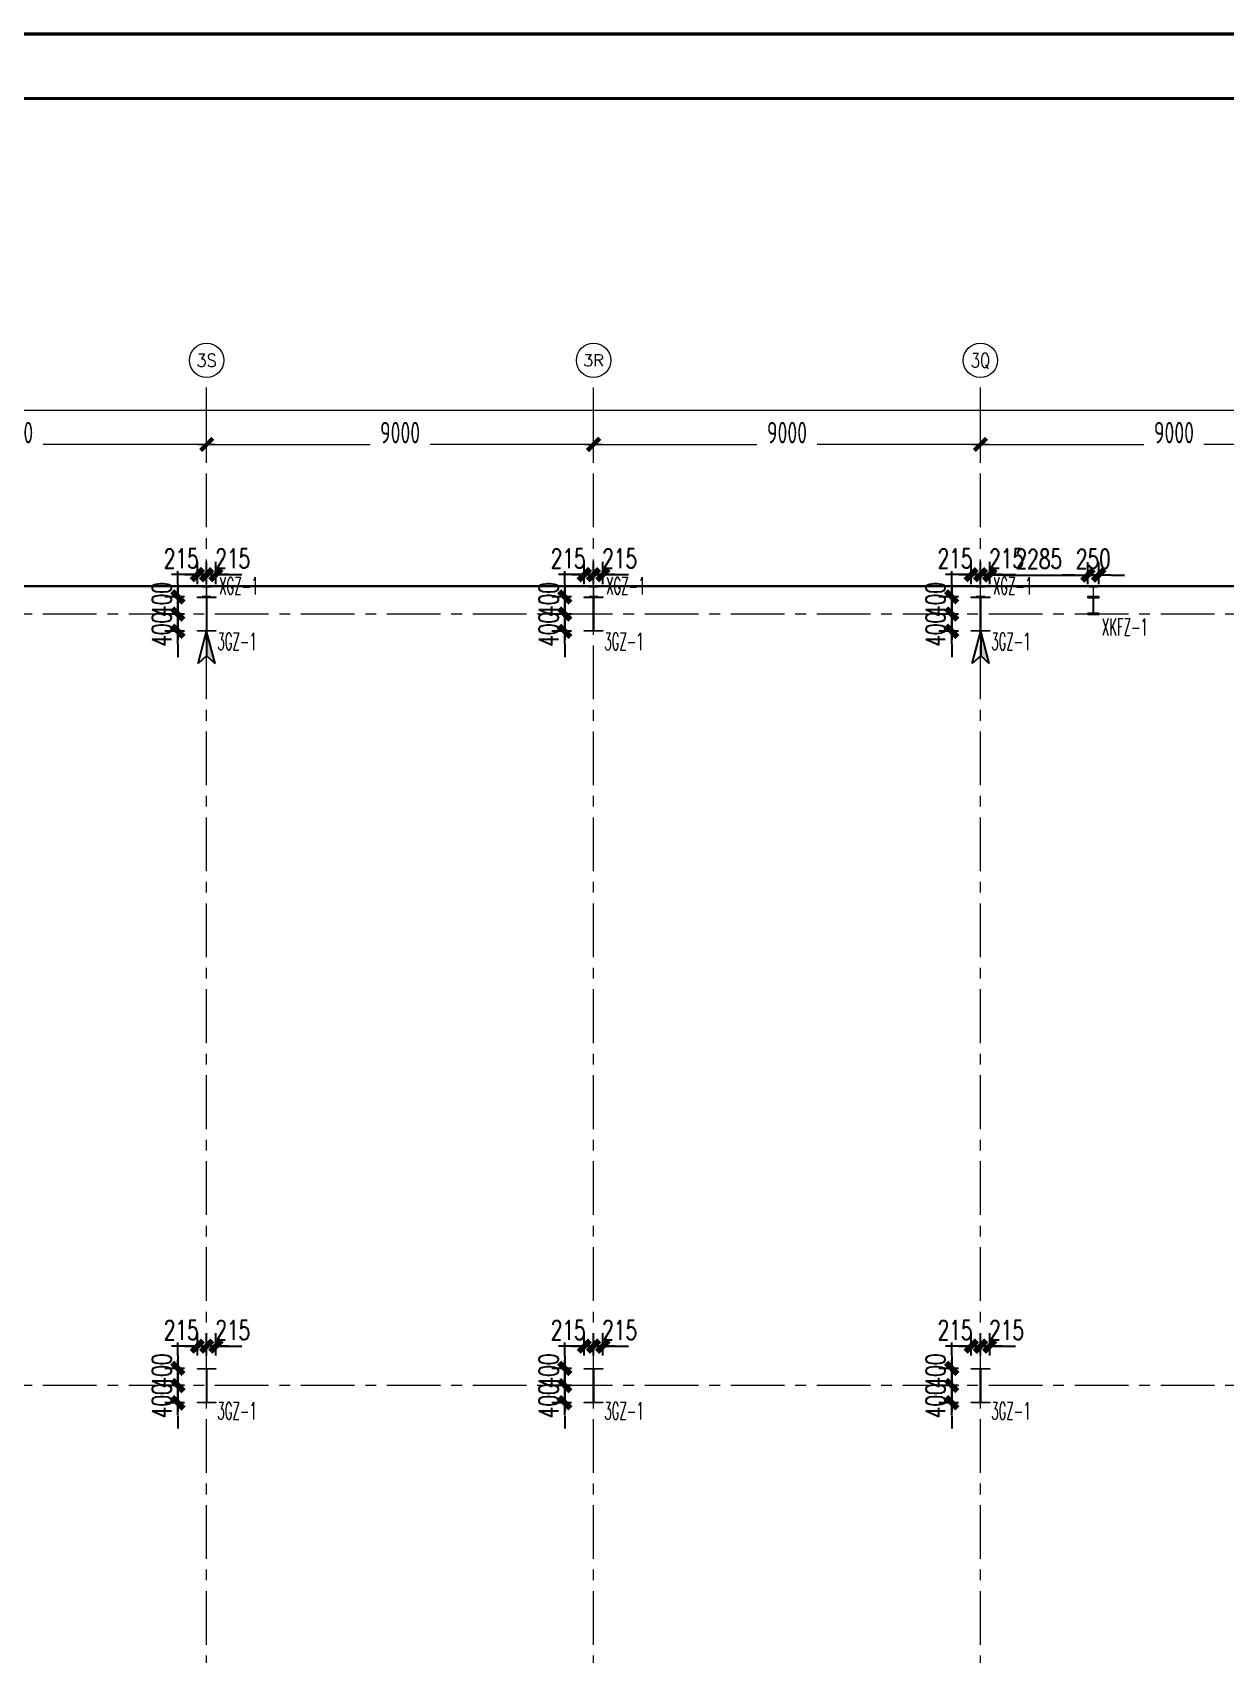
# Model space of a CAD drawing. Extents: x -1201378 to 2367219, y -619313 to 244905.
# Drawn here: x 68190 to 95943, y -207656 to -169915 of the extents above; entities that cross this region are included whole.
import ezdxf
from ezdxf.enums import TextEntityAlignment as Align

# ---------------------------------------------------------------- set-up
doc = ezdxf.new("R2010")
doc.units = 0
doc.header["$LTSCALE"] = 1000
doc.linetypes.add('CENTER', pattern=[2, 1.25, -0.25, 0.25, -0.25])
doc.linetypes.add('HIDDEN', pattern=[0.375, 0.25, -0.125])
doc.layers.get('0').update_dxf_attribs({"linetype": 'CONTINUOUS'})
doc.layers.get('Defpoints').update_dxf_attribs({"linetype": 'CONTINUOUS'})
for name, color, linetype in [('0-cxFrame', 155, 'CONTINUOUS'), ('A-AXIS-DP', 126, 'CONTINUOUS'), ('A-WINDOW', 140, 'CONTINUOUS'), ('S-CJGC', 5, 'CONTINUOUS'), ('S-DIMZ', 115, 'CONTINUOUS'), ('S-SGJ', 21, 'CONTINUOUS'), ('S-SHAPE2', 165, 'HIDDEN')]:
    doc.layers.add(name, color=color, linetype=linetype)
for name, color, linetype, lineweight in [('0-cxText', 131, 'CONTINUOUS', 25), ('S-axis', 111, 'CONTINUOUS', 0), ('S-col', 2, 'CONTINUOUS', 0), ('S-dote', 5, 'CENTER', 0)]:
    doc.layers.add(name, color=color, linetype=linetype, lineweight=lineweight)
doc.styles.add('_TCH_AXIS', font='COMPLEX', dxfattribs={"bigfont": 'GBCBIG'})
doc.styles.add('cx_tuming', font='simhei.ttf')
doc.styles.add('cx_tuqian1', font='')
doc.styles.add('SS1', font='tj-romans1.shx', dxfattribs={"width": 0.7, "bigfont": 'tj-hztxt1.shx'})
doc.styles.add('TSSD_Dimension', font='tssdeng.shx', dxfattribs={"width": 0.7, "bigfont": 'hztxt.shx'})
doc.styles.add('黑体', font='simhei.ttf', dxfattribs={"width": 0.8})
doc.styles.get('cx_tuqian1').set_extended_font_data('SimSun')
doc.dimstyles.new('S-150-ARCHI', dxfattribs={"dimscale": 150, "dimtxt": 3, "dimasz": 2, "dimexe": 2, "dimexo": 2, "dimgap": 1, "dimtad": 1, "dimdec": 0, "dimzin": 0, "dimdsep": 46, "dimtxsty": 'SS1', "dimblk1": 'TT', "dimblk2": 'TT', "dimsah": 1, "dimcen": 1, "dimclrd": 256, "dimclre": 256, "dimclrt": 256, "dimadec": 0, "dimazin": 0, "dimtfac": 1, "dimtdec": 0, "dimtix": 1, "dimtmove": 2, "dimatfit": 0, "dimldrblk": 'TT', "dimfxl": 2, "dimtolj": 1, "dimtzin": 0, "dimarcsym": 0})
doc.dimstyles.new('TSSD_200_200', dxfattribs={"dimtxt": 500, "dimasz": 200, "dimexe": 200, "dimexo": 500, "dimgap": 200, "dimtad": 1, "dimdec": 0, "dimzin": 0, "dimdsep": 46, "dimtxsty": 'TSSD_Dimension', "dimblk": 'ARCHTICK', "dimcen": 0, "dimdle": 200, "dimclrt": 7, "dimadec": 0, "dimazin": 0, "dimtfac": 1, "dimtdec": 0, "dimtix": 1, "dimtmove": 2, "dimatfit": 3, "dimfxl": 1, "dimtolj": 1, "dimtzin": 0, "dimarcsym": 0})

# ---------------------------------------------------------------- blocks, each defined once
blk = doc.blocks.new('w42343243')
at = {"layer": 'S-col'}
blk.add_lwpolyline([(-165069, 621020), (-164639, 621020), (-164639, 621002), (-164848, 621002), (-164848, 620238), (-164639, 620238), (-164639, 620220), (-165069, 620220), (-165069, 620238), (-164860, 620238), (-164860, 621002), (-165069, 621002)], close=True, dxfattribs=at)
blk = doc.blocks.new('42343')
at = {"layer": 'A-WINDOW'}
for p in [(-108000, 100), (-99000, 100), (-90000, 100), (-108000, -17850), (-99000, -17850), (-90000, -17850)]:
    blk.add_blockref('w42343243', p, dxfattribs=at)
blk = doc.blocks.new('_ArchTick')
at = {"color": 0, "linetype": 'ByBlock', "const_width": 0.5}
blk.add_lwpolyline([(-0.71, -0.71), (0.71, 0.71)], dxfattribs=at)
blk = doc.blocks.new('*D465')
at = {"layer": 'Defpoints', "color": 0, "transparency": 16777216}
for p in [(-227758, -279500), (-236758, -280358), (-227758, -280358)]:
    blk.add_point(p, dxfattribs=at)
at = {"layer": 'S-axis', "color": 0, "lineweight": -2, "transparency": 16777216}
for p, q in [((-236958, -279500), (-232957, -279500)), ((-236758, -279858), (-236758, -279300)), ((-227558, -279500), (-231560, -279500)), ((-227758, -279858), (-227758, -279300))]:
    blk.add_line(p, q, dxfattribs=at)
at = {"layer": 'S-axis', "color": 0, "lineweight": -2, "transparency": 16777216, "xscale": 200, "yscale": 200, "zscale": 200, "rotation": 180}
blk.add_blockref('_ArchTick', (-236758, -279500), dxfattribs=at)
at = {"layer": 'S-axis', "color": 0, "lineweight": -2, "transparency": 16777216, "xscale": 200, "yscale": 200, "zscale": 200}
blk.add_blockref('_ArchTick', (-227758, -279500), dxfattribs=at)
at = {"layer": 'S-axis', "color": 7, "transparency": 16777216, "insert": (-232258, -279225), "char_height": 500, "attachment_point": 5, "style": 'TSSD_Dimension'}
blk.add_mtext('\\A1;9000', dxfattribs=at)
blk = doc.blocks.new('*D466')
at = {"layer": 'Defpoints', "color": 0, "transparency": 16777216}
for p in [(-218758, -279500), (-227758, -280358), (-218758, -280358)]:
    blk.add_point(p, dxfattribs=at)
at = {"layer": 'S-axis', "color": 0, "lineweight": -2, "transparency": 16777216}
for p, q in [((-227958, -279500), (-223957, -279500)), ((-227758, -279858), (-227758, -279300)), ((-218558, -279500), (-222560, -279500)), ((-218758, -279858), (-218758, -279300))]:
    blk.add_line(p, q, dxfattribs=at)
at = {"layer": 'S-axis', "color": 0, "lineweight": -2, "transparency": 16777216, "xscale": 200, "yscale": 200, "zscale": 200, "rotation": 180}
blk.add_blockref('_ArchTick', (-227758, -279500), dxfattribs=at)
at = {"layer": 'S-axis', "color": 0, "lineweight": -2, "transparency": 16777216, "xscale": 200, "yscale": 200, "zscale": 200}
blk.add_blockref('_ArchTick', (-218758, -279500), dxfattribs=at)
at = {"layer": 'S-axis', "color": 7, "transparency": 16777216, "insert": (-223258, -279225), "char_height": 500, "attachment_point": 5, "style": 'TSSD_Dimension'}
blk.add_mtext('\\A1;9000', dxfattribs=at)
blk = doc.blocks.new('*D467')
at = {"layer": 'Defpoints', "color": 0, "transparency": 16777216}
for p in [(-209758, -279500), (-218758, -280358), (-209758, -280358)]:
    blk.add_point(p, dxfattribs=at)
at = {"layer": 'S-axis', "color": 0, "lineweight": -2, "transparency": 16777216}
for p, q in [((-218958, -279500), (-214957, -279500)), ((-218758, -279858), (-218758, -279300)), ((-209558, -279500), (-213560, -279500)), ((-209758, -279858), (-209758, -279300))]:
    blk.add_line(p, q, dxfattribs=at)
at = {"layer": 'S-axis', "color": 0, "lineweight": -2, "transparency": 16777216, "xscale": 200, "yscale": 200, "zscale": 200, "rotation": 180}
blk.add_blockref('_ArchTick', (-218758, -279500), dxfattribs=at)
at = {"layer": 'S-axis', "color": 0, "lineweight": -2, "transparency": 16777216, "xscale": 200, "yscale": 200, "zscale": 200}
blk.add_blockref('_ArchTick', (-209758, -279500), dxfattribs=at)
at = {"layer": 'S-axis', "color": 7, "transparency": 16777216, "insert": (-214258, -279225), "char_height": 500, "attachment_point": 5, "style": 'TSSD_Dimension'}
blk.add_mtext('\\A1;9000', dxfattribs=at)
blk = doc.blocks.new('*D468')
at = {"layer": 'Defpoints', "color": 0, "transparency": 16777216}
for p in [(-200758, -279500), (-209758, -280358), (-200758, -280358)]:
    blk.add_point(p, dxfattribs=at)
at = {"layer": 'S-axis', "color": 0, "lineweight": -2, "transparency": 16777216}
for p, q in [((-209958, -279500), (-205957, -279500)), ((-209758, -279858), (-209758, -279300)), ((-200558, -279500), (-204560, -279500)), ((-200758, -279858), (-200758, -279300))]:
    blk.add_line(p, q, dxfattribs=at)
at = {"layer": 'S-axis', "color": 0, "lineweight": -2, "transparency": 16777216, "xscale": 200, "yscale": 200, "zscale": 200, "rotation": 180}
blk.add_blockref('_ArchTick', (-209758, -279500), dxfattribs=at)
at = {"layer": 'S-axis', "color": 0, "lineweight": -2, "transparency": 16777216, "xscale": 200, "yscale": 200, "zscale": 200}
blk.add_blockref('_ArchTick', (-200758, -279500), dxfattribs=at)
at = {"layer": 'S-axis', "color": 7, "transparency": 16777216, "insert": (-205258, -279225), "char_height": 500, "attachment_point": 5, "style": 'TSSD_Dimension'}
blk.add_mtext('\\A1;9000', dxfattribs=at)
blk = doc.blocks.new('*D483')
at = {"layer": 'Defpoints', "color": 0, "transparency": 16777216}
for p in [(-82958, -278700), (-268658, -280258), (-82958, -280258)]:
    blk.add_point(p, dxfattribs=at)
at = {"layer": 'S-axis', "color": 0, "lineweight": -2, "transparency": 16777216}
for p, q in [((-268658, -279758), (-268658, -278500)), ((-82958, -279758), (-82958, -278500)), ((-268858, -278700), (-176749, -278700)), ((-82758, -278700), (-174868, -278700))]:
    blk.add_line(p, q, dxfattribs=at)
at = {"layer": 'S-axis', "color": 0, "lineweight": -2, "transparency": 16777216, "xscale": 200, "yscale": 200, "zscale": 200, "rotation": 180}
blk.add_blockref('_ArchTick', (-268658, -278700), dxfattribs=at)
at = {"layer": 'S-axis', "color": 0, "lineweight": -2, "transparency": 16777216, "xscale": 200, "yscale": 200, "zscale": 200}
blk.add_blockref('_ArchTick', (-82958, -278700), dxfattribs=at)
at = {"layer": 'S-axis', "color": 7, "transparency": 16777216, "insert": (-175808, -278425), "char_height": 500, "attachment_point": 5, "style": 'TSSD_Dimension'}
blk.add_mtext('\\A1;185700', dxfattribs=at)
blk = doc.blocks.new('TK22.A0 L(Dragon)')
at = {"layer": '0-cxFrame', "color": 7, "const_width": 0.5}
blk.add_lwpolyline([(0, 0), (-1486, 0), (-1486, 841), (0, 841)], close=True, dxfattribs=at)
at = {"layer": '0-cxFrame', "const_width": 0.5}
blk.add_lwpolyline([(-80, 10), (-1466, 10), (-1466, 831), (-80, 831)], close=True, dxfattribs=at)
at = {"style": '黑体', "flags": 4}
blk.add_attdef('图幅', text='', height=3.3, dxfattribs=at).set_placement((-40, 3), align=Align.RIGHT)
at = {"layer": '0-cxText', "flags": 4}
for tag, height, style, p in [('建设单位', 3.5, 'cx_tuming', (-45, 240)), ('项目名称', 3.5, 'cx_tuming', (-45, 210)), ('子项名称', 3.5, 'cx_tuming', (-45, 180)), ('工程编号', 3.3, 'cx_tuqian1', (-35, 165)), ('图名1', 3.5, 'cx_tuming', (-45, 87)), ('图名2', 3.5, 'cx_tuming', (-45, 79)), ('图名3', 3.5, 'cx_tuming', (-45, 71)), ('出图日期', 3.3, 'cx_tuqian1', (-39, 60)), ('专业', 3.3, 'cx_tuqian1', (-55, 52)), ('图号', 3.3, 'cx_tuqian1', (-55, 44)), ('版次', 3.3, 'cx_tuqian1', (-20, 44))]:
    blk.add_attdef(tag, text='', height=height, dxfattribs=dict(at, style=style)).set_placement(p, align=Align.MIDDLE)
at = {"layer": 'Defpoints', "color": 6, "flags": 4}
for tag, height, style, p in [('tufu', 3.3, '黑体', (-12, 12)), ('dwfname', 4, 'cx_tuqian1', (-80, 3))]:
    blk.add_attdef(tag, text='', height=height, dxfattribs=dict(at, style=style)).set_placement(p, align=Align.RIGHT)
blk = doc.blocks.new('TT')
blk.add_line((-0.97, 0), (0.97, 0))
at = {"const_width": 0.45}
blk.add_lwpolyline([(-0.44, -0.44), (0.44, 0.44)], dxfattribs=at)
blk = doc.blocks.new('*D4100')
at = {"layer": 'Defpoints', "color": 0, "transparency": 16777216}
for p in [(72242, -200480), (72242, -200998), (72457, -200998)]:
    blk.add_point(p, dxfattribs=at)
at = {"layer": 'S-DIMZ', "lineweight": -2, "transparency": 16777216}
for p, q in [((72242, -200698), (72242, -200180)), ((72457, -200698), (72457, -200180)), ((71942, -200480), (71642, -200480)), ((72457, -200480), (72242, -200480)), ((72757, -200480), (73057, -200480))]:
    blk.add_line(p, q, dxfattribs=at)
at = {"layer": 'S-DIMZ', "lineweight": -2, "transparency": 16777216, "xscale": 300, "yscale": 300, "zscale": 300}
blk.add_blockref('TT', (72242, -200480), dxfattribs=at)
at = {"layer": 'S-DIMZ', "lineweight": -2, "transparency": 16777216, "xscale": 300, "yscale": 300, "zscale": 300, "rotation": 180}
blk.add_blockref('TT', (72457, -200480), dxfattribs=at)
at = {"layer": 'S-DIMZ', "transparency": 16777216, "insert": (72850, -200105), "char_height": 450, "attachment_point": 5, "style": 'SS1'}
blk.add_mtext('\\A1;215', dxfattribs=at)
blk = doc.blocks.new('*D4101')
at = {"layer": 'Defpoints', "color": 0, "transparency": 16777216}
for p in [(72027, -200480), (72027, -200998), (72242, -200998)]:
    blk.add_point(p, dxfattribs=at)
at = {"layer": 'S-DIMZ', "lineweight": -2, "transparency": 16777216}
for p, q in [((72027, -200698), (72027, -200180)), ((72242, -200698), (72242, -200180)), ((71727, -200480), (71427, -200480)), ((72242, -200480), (72027, -200480)), ((72542, -200480), (72842, -200480))]:
    blk.add_line(p, q, dxfattribs=at)
at = {"layer": 'S-DIMZ', "lineweight": -2, "transparency": 16777216, "xscale": 300, "yscale": 300, "zscale": 300}
blk.add_blockref('TT', (72027, -200480), dxfattribs=at)
at = {"layer": 'S-DIMZ', "lineweight": -2, "transparency": 16777216, "xscale": 300, "yscale": 300, "zscale": 300, "rotation": 180}
blk.add_blockref('TT', (72242, -200480), dxfattribs=at)
at = {"layer": 'S-DIMZ', "transparency": 16777216, "insert": (71651, -200105), "char_height": 450, "attachment_point": 5, "style": 'SS1'}
blk.add_mtext('\\A1;215', dxfattribs=at)
blk = doc.blocks.new('*D4102')
at = {"layer": 'Defpoints', "color": 0, "transparency": 16777216}
for p in [(72027, -200998), (71573, -201398), (72027, -201398)]:
    blk.add_point(p, dxfattribs=at)
at = {"layer": 'S-DIMZ', "lineweight": -2, "transparency": 16777216}
for p, q in [((71573, -200698), (71573, -200398)), ((71727, -200998), (71273, -200998)), ((71573, -200998), (71573, -201398)), ((71727, -201398), (71273, -201398)), ((71573, -201698), (71573, -201998))]:
    blk.add_line(p, q, dxfattribs=at)
at = {"layer": 'S-DIMZ', "lineweight": -2, "transparency": 16777216, "xscale": 300, "yscale": 300, "zscale": 300}
for p, rotation in [((71573, -200998), 270), ((71573, -201398), 90)]:
    blk.add_blockref('TT', p, dxfattribs=dict(at, rotation=rotation))
at = {"layer": 'S-DIMZ', "transparency": 16777216, "insert": (71198, -201058), "char_height": 450, "attachment_point": 5, "rotation": 90, "style": 'SS1'}
blk.add_mtext('\\A1;400', dxfattribs=at)
blk = doc.blocks.new('*D4103')
at = {"layer": 'Defpoints', "color": 0, "transparency": 16777216}
for p in [(72027, -201398), (71573, -201798), (72027, -201798)]:
    blk.add_point(p, dxfattribs=at)
at = {"layer": 'S-DIMZ', "lineweight": -2, "transparency": 16777216}
for p, q in [((71573, -201098), (71573, -200798)), ((71727, -201398), (71273, -201398)), ((71573, -201398), (71573, -201798)), ((71727, -201798), (71273, -201798)), ((71573, -202098), (71573, -202398))]:
    blk.add_line(p, q, dxfattribs=at)
at = {"layer": 'S-DIMZ', "lineweight": -2, "transparency": 16777216, "xscale": 300, "yscale": 300, "zscale": 300}
for p, rotation in [((71573, -201398), 270), ((71573, -201798), 90)]:
    blk.add_blockref('TT', p, dxfattribs=dict(at, rotation=rotation))
at = {"layer": 'S-DIMZ', "transparency": 16777216, "insert": (71198, -201752), "char_height": 450, "attachment_point": 5, "rotation": 90, "style": 'SS1'}
blk.add_mtext('\\A1;400', dxfattribs=at)
blk = doc.blocks.new('*D4104')
at = {"layer": 'Defpoints', "color": 0, "transparency": 16777216}
for p in [(81242, -200480), (81242, -200998), (81457, -200998)]:
    blk.add_point(p, dxfattribs=at)
at = {"layer": 'S-DIMZ', "lineweight": -2, "transparency": 16777216}
for p, q in [((81242, -200698), (81242, -200180)), ((81457, -200698), (81457, -200180)), ((80942, -200480), (80642, -200480)), ((81457, -200480), (81242, -200480)), ((81757, -200480), (82057, -200480))]:
    blk.add_line(p, q, dxfattribs=at)
at = {"layer": 'S-DIMZ', "lineweight": -2, "transparency": 16777216, "xscale": 300, "yscale": 300, "zscale": 300}
blk.add_blockref('TT', (81242, -200480), dxfattribs=at)
at = {"layer": 'S-DIMZ', "lineweight": -2, "transparency": 16777216, "xscale": 300, "yscale": 300, "zscale": 300, "rotation": 180}
blk.add_blockref('TT', (81457, -200480), dxfattribs=at)
at = {"layer": 'S-DIMZ', "transparency": 16777216, "insert": (81850, -200105), "char_height": 450, "attachment_point": 5, "style": 'SS1'}
blk.add_mtext('\\A1;215', dxfattribs=at)
blk = doc.blocks.new('*D4105')
at = {"layer": 'Defpoints', "color": 0, "transparency": 16777216}
for p in [(81027, -200480), (81027, -200998), (81242, -200998)]:
    blk.add_point(p, dxfattribs=at)
at = {"layer": 'S-DIMZ', "lineweight": -2, "transparency": 16777216}
for p, q in [((81027, -200698), (81027, -200180)), ((81242, -200698), (81242, -200180)), ((80727, -200480), (80427, -200480)), ((81242, -200480), (81027, -200480)), ((81542, -200480), (81842, -200480))]:
    blk.add_line(p, q, dxfattribs=at)
at = {"layer": 'S-DIMZ', "lineweight": -2, "transparency": 16777216, "xscale": 300, "yscale": 300, "zscale": 300}
blk.add_blockref('TT', (81027, -200480), dxfattribs=at)
at = {"layer": 'S-DIMZ', "lineweight": -2, "transparency": 16777216, "xscale": 300, "yscale": 300, "zscale": 300, "rotation": 180}
blk.add_blockref('TT', (81242, -200480), dxfattribs=at)
at = {"layer": 'S-DIMZ', "transparency": 16777216, "insert": (80651, -200105), "char_height": 450, "attachment_point": 5, "style": 'SS1'}
blk.add_mtext('\\A1;215', dxfattribs=at)
blk = doc.blocks.new('*D4106')
at = {"layer": 'Defpoints', "color": 0, "transparency": 16777216}
for p in [(81027, -200998), (80573, -201398), (81027, -201398)]:
    blk.add_point(p, dxfattribs=at)
at = {"layer": 'S-DIMZ', "lineweight": -2, "transparency": 16777216}
for p, q in [((80573, -200698), (80573, -200398)), ((80727, -200998), (80273, -200998)), ((80573, -200998), (80573, -201398)), ((80727, -201398), (80273, -201398)), ((80573, -201698), (80573, -201998))]:
    blk.add_line(p, q, dxfattribs=at)
at = {"layer": 'S-DIMZ', "lineweight": -2, "transparency": 16777216, "xscale": 300, "yscale": 300, "zscale": 300}
for p, rotation in [((80573, -200998), 270), ((80573, -201398), 90)]:
    blk.add_blockref('TT', p, dxfattribs=dict(at, rotation=rotation))
at = {"layer": 'S-DIMZ', "transparency": 16777216, "insert": (80198, -201058), "char_height": 450, "attachment_point": 5, "rotation": 90, "style": 'SS1'}
blk.add_mtext('\\A1;400', dxfattribs=at)
blk = doc.blocks.new('*D4107')
at = {"layer": 'Defpoints', "color": 0, "transparency": 16777216}
for p in [(81027, -201398), (80573, -201798), (81027, -201798)]:
    blk.add_point(p, dxfattribs=at)
at = {"layer": 'S-DIMZ', "lineweight": -2, "transparency": 16777216}
for p, q in [((80573, -201098), (80573, -200798)), ((80727, -201398), (80273, -201398)), ((80573, -201398), (80573, -201798)), ((80727, -201798), (80273, -201798)), ((80573, -202098), (80573, -202398))]:
    blk.add_line(p, q, dxfattribs=at)
at = {"layer": 'S-DIMZ', "lineweight": -2, "transparency": 16777216, "xscale": 300, "yscale": 300, "zscale": 300}
for p, rotation in [((80573, -201398), 270), ((80573, -201798), 90)]:
    blk.add_blockref('TT', p, dxfattribs=dict(at, rotation=rotation))
at = {"layer": 'S-DIMZ', "transparency": 16777216, "insert": (80198, -201752), "char_height": 450, "attachment_point": 5, "rotation": 90, "style": 'SS1'}
blk.add_mtext('\\A1;400', dxfattribs=at)
blk = doc.blocks.new('*D4108')
at = {"layer": 'Defpoints', "color": 0, "transparency": 16777216}
for p in [(90242, -200480), (90242, -200998), (90457, -200998)]:
    blk.add_point(p, dxfattribs=at)
at = {"layer": 'S-DIMZ', "lineweight": -2, "transparency": 16777216}
for p, q in [((90242, -200698), (90242, -200180)), ((90457, -200698), (90457, -200180)), ((89942, -200480), (89642, -200480)), ((90457, -200480), (90242, -200480)), ((90757, -200480), (91057, -200480))]:
    blk.add_line(p, q, dxfattribs=at)
at = {"layer": 'S-DIMZ', "lineweight": -2, "transparency": 16777216, "xscale": 300, "yscale": 300, "zscale": 300}
blk.add_blockref('TT', (90242, -200480), dxfattribs=at)
at = {"layer": 'S-DIMZ', "lineweight": -2, "transparency": 16777216, "xscale": 300, "yscale": 300, "zscale": 300, "rotation": 180}
blk.add_blockref('TT', (90457, -200480), dxfattribs=at)
at = {"layer": 'S-DIMZ', "transparency": 16777216, "insert": (90850, -200105), "char_height": 450, "attachment_point": 5, "style": 'SS1'}
blk.add_mtext('\\A1;215', dxfattribs=at)
blk = doc.blocks.new('*D4109')
at = {"layer": 'Defpoints', "color": 0, "transparency": 16777216}
for p in [(90027, -200480), (90027, -200998), (90242, -200998)]:
    blk.add_point(p, dxfattribs=at)
at = {"layer": 'S-DIMZ', "lineweight": -2, "transparency": 16777216}
for p, q in [((90027, -200698), (90027, -200180)), ((90242, -200698), (90242, -200180)), ((89727, -200480), (89427, -200480)), ((90242, -200480), (90027, -200480)), ((90542, -200480), (90842, -200480))]:
    blk.add_line(p, q, dxfattribs=at)
at = {"layer": 'S-DIMZ', "lineweight": -2, "transparency": 16777216, "xscale": 300, "yscale": 300, "zscale": 300}
blk.add_blockref('TT', (90027, -200480), dxfattribs=at)
at = {"layer": 'S-DIMZ', "lineweight": -2, "transparency": 16777216, "xscale": 300, "yscale": 300, "zscale": 300, "rotation": 180}
blk.add_blockref('TT', (90242, -200480), dxfattribs=at)
at = {"layer": 'S-DIMZ', "transparency": 16777216, "insert": (89651, -200105), "char_height": 450, "attachment_point": 5, "style": 'SS1'}
blk.add_mtext('\\A1;215', dxfattribs=at)
blk = doc.blocks.new('*D4110')
at = {"layer": 'Defpoints', "color": 0, "transparency": 16777216}
for p in [(90027, -200998), (89573, -201398), (90027, -201398)]:
    blk.add_point(p, dxfattribs=at)
at = {"layer": 'S-DIMZ', "lineweight": -2, "transparency": 16777216}
for p, q in [((89573, -200698), (89573, -200398)), ((89727, -200998), (89273, -200998)), ((89573, -200998), (89573, -201398)), ((89727, -201398), (89273, -201398)), ((89573, -201698), (89573, -201998))]:
    blk.add_line(p, q, dxfattribs=at)
at = {"layer": 'S-DIMZ', "lineweight": -2, "transparency": 16777216, "xscale": 300, "yscale": 300, "zscale": 300}
for p, rotation in [((89573, -200998), 270), ((89573, -201398), 90)]:
    blk.add_blockref('TT', p, dxfattribs=dict(at, rotation=rotation))
at = {"layer": 'S-DIMZ', "transparency": 16777216, "insert": (89198, -201058), "char_height": 450, "attachment_point": 5, "rotation": 90, "style": 'SS1'}
blk.add_mtext('\\A1;400', dxfattribs=at)
blk = doc.blocks.new('*D4111')
at = {"layer": 'Defpoints', "color": 0, "transparency": 16777216}
for p in [(90027, -201398), (89573, -201798), (90027, -201798)]:
    blk.add_point(p, dxfattribs=at)
at = {"layer": 'S-DIMZ', "lineweight": -2, "transparency": 16777216}
for p, q in [((89573, -201098), (89573, -200798)), ((89727, -201398), (89273, -201398)), ((89573, -201398), (89573, -201798)), ((89727, -201798), (89273, -201798)), ((89573, -202098), (89573, -202398))]:
    blk.add_line(p, q, dxfattribs=at)
at = {"layer": 'S-DIMZ', "lineweight": -2, "transparency": 16777216, "xscale": 300, "yscale": 300, "zscale": 300}
for p, rotation in [((89573, -201398), 270), ((89573, -201798), 90)]:
    blk.add_blockref('TT', p, dxfattribs=dict(at, rotation=rotation))
at = {"layer": 'S-DIMZ', "transparency": 16777216, "insert": (89198, -201752), "char_height": 450, "attachment_point": 5, "rotation": 90, "style": 'SS1'}
blk.add_mtext('\\A1;400', dxfattribs=at)
blk = doc.blocks.new('*D4176')
at = {"layer": 'Defpoints', "color": 0, "transparency": 16777216}
for p in [(72242, -182530), (72242, -183048), (72457, -183048)]:
    blk.add_point(p, dxfattribs=at)
at = {"layer": 'S-DIMZ', "lineweight": -2, "transparency": 16777216}
for p, q in [((72242, -182748), (72242, -182230)), ((72457, -182748), (72457, -182230)), ((71942, -182530), (71642, -182530)), ((72457, -182530), (72242, -182530)), ((72757, -182530), (73057, -182530))]:
    blk.add_line(p, q, dxfattribs=at)
at = {"layer": 'S-DIMZ', "lineweight": -2, "transparency": 16777216, "xscale": 300, "yscale": 300, "zscale": 300}
blk.add_blockref('TT', (72242, -182530), dxfattribs=at)
at = {"layer": 'S-DIMZ', "lineweight": -2, "transparency": 16777216, "xscale": 300, "yscale": 300, "zscale": 300, "rotation": 180}
blk.add_blockref('TT', (72457, -182530), dxfattribs=at)
at = {"layer": 'S-DIMZ', "transparency": 16777216, "insert": (72850, -182155), "char_height": 450, "attachment_point": 5, "style": 'SS1'}
blk.add_mtext('\\A1;215', dxfattribs=at)
blk = doc.blocks.new('*D4177')
at = {"layer": 'Defpoints', "color": 0, "transparency": 16777216}
for p in [(72027, -182530), (72027, -183048), (72242, -183048)]:
    blk.add_point(p, dxfattribs=at)
at = {"layer": 'S-DIMZ', "lineweight": -2, "transparency": 16777216}
for p, q in [((72027, -182748), (72027, -182230)), ((72242, -182748), (72242, -182230)), ((71727, -182530), (71427, -182530)), ((72242, -182530), (72027, -182530)), ((72542, -182530), (72842, -182530))]:
    blk.add_line(p, q, dxfattribs=at)
at = {"layer": 'S-DIMZ', "lineweight": -2, "transparency": 16777216, "xscale": 300, "yscale": 300, "zscale": 300}
blk.add_blockref('TT', (72027, -182530), dxfattribs=at)
at = {"layer": 'S-DIMZ', "lineweight": -2, "transparency": 16777216, "xscale": 300, "yscale": 300, "zscale": 300, "rotation": 180}
blk.add_blockref('TT', (72242, -182530), dxfattribs=at)
at = {"layer": 'S-DIMZ', "transparency": 16777216, "insert": (71651, -182155), "char_height": 450, "attachment_point": 5, "style": 'SS1'}
blk.add_mtext('\\A1;215', dxfattribs=at)
blk = doc.blocks.new('*D4178')
at = {"layer": 'Defpoints', "color": 0, "transparency": 16777216}
for p in [(72027, -183048), (71573, -183448), (72027, -183448)]:
    blk.add_point(p, dxfattribs=at)
at = {"layer": 'S-DIMZ', "lineweight": -2, "transparency": 16777216}
for p, q in [((71573, -182748), (71573, -182448)), ((71727, -183048), (71273, -183048)), ((71573, -183048), (71573, -183448)), ((71727, -183448), (71273, -183448)), ((71573, -183748), (71573, -184048))]:
    blk.add_line(p, q, dxfattribs=at)
at = {"layer": 'S-DIMZ', "lineweight": -2, "transparency": 16777216, "xscale": 300, "yscale": 300, "zscale": 300}
for p, rotation in [((71573, -183048), 270), ((71573, -183448), 90)]:
    blk.add_blockref('TT', p, dxfattribs=dict(at, rotation=rotation))
at = {"layer": 'S-DIMZ', "transparency": 16777216, "insert": (71198, -183108), "char_height": 450, "attachment_point": 5, "rotation": 90, "style": 'SS1'}
blk.add_mtext('\\A1;400', dxfattribs=at)
blk = doc.blocks.new('*D4179')
at = {"layer": 'Defpoints', "color": 0, "transparency": 16777216}
for p in [(72027, -183448), (71573, -183848), (72027, -183848)]:
    blk.add_point(p, dxfattribs=at)
at = {"layer": 'S-DIMZ', "lineweight": -2, "transparency": 16777216}
for p, q in [((71573, -183148), (71573, -182848)), ((71727, -183448), (71273, -183448)), ((71573, -183448), (71573, -183848)), ((71727, -183848), (71273, -183848)), ((71573, -184148), (71573, -184448))]:
    blk.add_line(p, q, dxfattribs=at)
at = {"layer": 'S-DIMZ', "lineweight": -2, "transparency": 16777216, "xscale": 300, "yscale": 300, "zscale": 300}
for p, rotation in [((71573, -183448), 270), ((71573, -183848), 90)]:
    blk.add_blockref('TT', p, dxfattribs=dict(at, rotation=rotation))
at = {"layer": 'S-DIMZ', "transparency": 16777216, "insert": (71198, -183802), "char_height": 450, "attachment_point": 5, "rotation": 90, "style": 'SS1'}
blk.add_mtext('\\A1;400', dxfattribs=at)
blk = doc.blocks.new('*D4180')
at = {"layer": 'Defpoints', "color": 0, "transparency": 16777216}
for p in [(81242, -182530), (81242, -183048), (81457, -183048)]:
    blk.add_point(p, dxfattribs=at)
at = {"layer": 'S-DIMZ', "lineweight": -2, "transparency": 16777216}
for p, q in [((81242, -182748), (81242, -182230)), ((81457, -182748), (81457, -182230)), ((80942, -182530), (80642, -182530)), ((81457, -182530), (81242, -182530)), ((81757, -182530), (82057, -182530))]:
    blk.add_line(p, q, dxfattribs=at)
at = {"layer": 'S-DIMZ', "lineweight": -2, "transparency": 16777216, "xscale": 300, "yscale": 300, "zscale": 300}
blk.add_blockref('TT', (81242, -182530), dxfattribs=at)
at = {"layer": 'S-DIMZ', "lineweight": -2, "transparency": 16777216, "xscale": 300, "yscale": 300, "zscale": 300, "rotation": 180}
blk.add_blockref('TT', (81457, -182530), dxfattribs=at)
at = {"layer": 'S-DIMZ', "transparency": 16777216, "insert": (81850, -182155), "char_height": 450, "attachment_point": 5, "style": 'SS1'}
blk.add_mtext('\\A1;215', dxfattribs=at)
blk = doc.blocks.new('*D4181')
at = {"layer": 'Defpoints', "color": 0, "transparency": 16777216}
for p in [(81027, -182530), (81027, -183048), (81242, -183048)]:
    blk.add_point(p, dxfattribs=at)
at = {"layer": 'S-DIMZ', "lineweight": -2, "transparency": 16777216}
for p, q in [((81027, -182748), (81027, -182230)), ((81242, -182748), (81242, -182230)), ((80727, -182530), (80427, -182530)), ((81242, -182530), (81027, -182530)), ((81542, -182530), (81842, -182530))]:
    blk.add_line(p, q, dxfattribs=at)
at = {"layer": 'S-DIMZ', "lineweight": -2, "transparency": 16777216, "xscale": 300, "yscale": 300, "zscale": 300}
blk.add_blockref('TT', (81027, -182530), dxfattribs=at)
at = {"layer": 'S-DIMZ', "lineweight": -2, "transparency": 16777216, "xscale": 300, "yscale": 300, "zscale": 300, "rotation": 180}
blk.add_blockref('TT', (81242, -182530), dxfattribs=at)
at = {"layer": 'S-DIMZ', "transparency": 16777216, "insert": (80651, -182155), "char_height": 450, "attachment_point": 5, "style": 'SS1'}
blk.add_mtext('\\A1;215', dxfattribs=at)
blk = doc.blocks.new('*D4182')
at = {"layer": 'Defpoints', "color": 0, "transparency": 16777216}
for p in [(81027, -183048), (80573, -183448), (81027, -183448)]:
    blk.add_point(p, dxfattribs=at)
at = {"layer": 'S-DIMZ', "lineweight": -2, "transparency": 16777216}
for p, q in [((80573, -182748), (80573, -182448)), ((80727, -183048), (80273, -183048)), ((80573, -183048), (80573, -183448)), ((80727, -183448), (80273, -183448)), ((80573, -183748), (80573, -184048))]:
    blk.add_line(p, q, dxfattribs=at)
at = {"layer": 'S-DIMZ', "lineweight": -2, "transparency": 16777216, "xscale": 300, "yscale": 300, "zscale": 300}
for p, rotation in [((80573, -183048), 270), ((80573, -183448), 90)]:
    blk.add_blockref('TT', p, dxfattribs=dict(at, rotation=rotation))
at = {"layer": 'S-DIMZ', "transparency": 16777216, "insert": (80198, -183108), "char_height": 450, "attachment_point": 5, "rotation": 90, "style": 'SS1'}
blk.add_mtext('\\A1;400', dxfattribs=at)
blk = doc.blocks.new('*D4183')
at = {"layer": 'Defpoints', "color": 0, "transparency": 16777216}
for p in [(81027, -183448), (80573, -183848), (81027, -183848)]:
    blk.add_point(p, dxfattribs=at)
at = {"layer": 'S-DIMZ', "lineweight": -2, "transparency": 16777216}
for p, q in [((80573, -183148), (80573, -182848)), ((80727, -183448), (80273, -183448)), ((80573, -183448), (80573, -183848)), ((80727, -183848), (80273, -183848)), ((80573, -184148), (80573, -184448))]:
    blk.add_line(p, q, dxfattribs=at)
at = {"layer": 'S-DIMZ', "lineweight": -2, "transparency": 16777216, "xscale": 300, "yscale": 300, "zscale": 300}
for p, rotation in [((80573, -183448), 270), ((80573, -183848), 90)]:
    blk.add_blockref('TT', p, dxfattribs=dict(at, rotation=rotation))
at = {"layer": 'S-DIMZ', "transparency": 16777216, "insert": (80198, -183802), "char_height": 450, "attachment_point": 5, "rotation": 90, "style": 'SS1'}
blk.add_mtext('\\A1;400', dxfattribs=at)
blk = doc.blocks.new('*D4184')
at = {"layer": 'Defpoints', "color": 0, "transparency": 16777216}
for p in [(90242, -182530), (90242, -183048), (90457, -183048)]:
    blk.add_point(p, dxfattribs=at)
at = {"layer": 'S-DIMZ', "lineweight": -2, "transparency": 16777216}
for p, q in [((90242, -182748), (90242, -182230)), ((90457, -182748), (90457, -182230)), ((89942, -182530), (89642, -182530)), ((90457, -182530), (90242, -182530)), ((90757, -182530), (91057, -182530))]:
    blk.add_line(p, q, dxfattribs=at)
at = {"layer": 'S-DIMZ', "lineweight": -2, "transparency": 16777216, "xscale": 300, "yscale": 300, "zscale": 300}
blk.add_blockref('TT', (90242, -182530), dxfattribs=at)
at = {"layer": 'S-DIMZ', "lineweight": -2, "transparency": 16777216, "xscale": 300, "yscale": 300, "zscale": 300, "rotation": 180}
blk.add_blockref('TT', (90457, -182530), dxfattribs=at)
at = {"layer": 'S-DIMZ', "transparency": 16777216, "insert": (90850, -182155), "char_height": 450, "attachment_point": 5, "style": 'SS1'}
blk.add_mtext('\\A1;215', dxfattribs=at)
blk = doc.blocks.new('*D4185')
at = {"layer": 'Defpoints', "color": 0, "transparency": 16777216}
for p in [(90027, -182530), (90027, -183048), (90242, -183048)]:
    blk.add_point(p, dxfattribs=at)
at = {"layer": 'S-DIMZ', "lineweight": -2, "transparency": 16777216}
for p, q in [((90027, -182748), (90027, -182230)), ((90242, -182748), (90242, -182230)), ((89727, -182530), (89427, -182530)), ((90242, -182530), (90027, -182530)), ((90542, -182530), (90842, -182530))]:
    blk.add_line(p, q, dxfattribs=at)
at = {"layer": 'S-DIMZ', "lineweight": -2, "transparency": 16777216, "xscale": 300, "yscale": 300, "zscale": 300}
blk.add_blockref('TT', (90027, -182530), dxfattribs=at)
at = {"layer": 'S-DIMZ', "lineweight": -2, "transparency": 16777216, "xscale": 300, "yscale": 300, "zscale": 300, "rotation": 180}
blk.add_blockref('TT', (90242, -182530), dxfattribs=at)
at = {"layer": 'S-DIMZ', "transparency": 16777216, "insert": (89651, -182155), "char_height": 450, "attachment_point": 5, "style": 'SS1'}
blk.add_mtext('\\A1;215', dxfattribs=at)
blk = doc.blocks.new('*D4186')
at = {"layer": 'Defpoints', "color": 0, "transparency": 16777216}
for p in [(90027, -183048), (89573, -183448), (90027, -183448)]:
    blk.add_point(p, dxfattribs=at)
at = {"layer": 'S-DIMZ', "lineweight": -2, "transparency": 16777216}
for p, q in [((89573, -182748), (89573, -182448)), ((89727, -183048), (89273, -183048)), ((89573, -183048), (89573, -183448)), ((89727, -183448), (89273, -183448)), ((89573, -183748), (89573, -184048))]:
    blk.add_line(p, q, dxfattribs=at)
at = {"layer": 'S-DIMZ', "lineweight": -2, "transparency": 16777216, "xscale": 300, "yscale": 300, "zscale": 300}
for p, rotation in [((89573, -183048), 270), ((89573, -183448), 90)]:
    blk.add_blockref('TT', p, dxfattribs=dict(at, rotation=rotation))
at = {"layer": 'S-DIMZ', "transparency": 16777216, "insert": (89198, -183108), "char_height": 450, "attachment_point": 5, "rotation": 90, "style": 'SS1'}
blk.add_mtext('\\A1;400', dxfattribs=at)
blk = doc.blocks.new('*D4187')
at = {"layer": 'Defpoints', "color": 0, "transparency": 16777216}
for p in [(90027, -183448), (89573, -183848), (90027, -183848)]:
    blk.add_point(p, dxfattribs=at)
at = {"layer": 'S-DIMZ', "lineweight": -2, "transparency": 16777216}
for p, q in [((89573, -183148), (89573, -182848)), ((89727, -183448), (89273, -183448)), ((89573, -183448), (89573, -183848)), ((89727, -183848), (89273, -183848)), ((89573, -184148), (89573, -184448))]:
    blk.add_line(p, q, dxfattribs=at)
at = {"layer": 'S-DIMZ', "lineweight": -2, "transparency": 16777216, "xscale": 300, "yscale": 300, "zscale": 300}
for p, rotation in [((89573, -183448), 270), ((89573, -183848), 90)]:
    blk.add_blockref('TT', p, dxfattribs=dict(at, rotation=rotation))
at = {"layer": 'S-DIMZ', "transparency": 16777216, "insert": (89198, -183802), "char_height": 450, "attachment_point": 5, "rotation": 90, "style": 'SS1'}
blk.add_mtext('\\A1;400', dxfattribs=at)
blk = doc.blocks.new('S-CJGC')
at = {"layer": 'S-CJGC'}
for p, q in [((-131, -119), (0, 381)), ((131, -119), (0, 381)), ((0, 381), (0, 0)), ((0, 0), (-131, -119)), ((0, 0), (131, -119))]:
    blk.add_line(p, q, dxfattribs=at)
blk.add_solid([(131, -119), (0, 0), (0, 381)], dxfattribs=at)
blk = doc.blocks.new('*D6697')
at = {"layer": 'Defpoints', "color": 0, "transparency": 16777216}
for p in [(92742, -182539), (90457, -183048), (92742, -183048)]:
    blk.add_point(p, dxfattribs=at)
at = {"layer": 'S-DIMZ', "lineweight": -2, "transparency": 16777216}
for p, q in [((90457, -182748), (90457, -182239)), ((92742, -182748), (92742, -182239)), ((90757, -182539), (92442, -182539))]:
    blk.add_line(p, q, dxfattribs=at)
at = {"layer": 'S-DIMZ', "lineweight": -2, "transparency": 16777216, "xscale": 300, "yscale": 300, "zscale": 300, "rotation": 180}
blk.add_blockref('TT', (90457, -182539), dxfattribs=at)
at = {"layer": 'S-DIMZ', "lineweight": -2, "transparency": 16777216, "xscale": 300, "yscale": 300, "zscale": 300}
blk.add_blockref('TT', (92742, -182539), dxfattribs=at)
at = {"layer": 'S-DIMZ', "transparency": 16777216, "insert": (91599, -182164), "char_height": 450, "attachment_point": 5, "style": 'SS1'}
blk.add_mtext('\\A1;2285', dxfattribs=at)
blk = doc.blocks.new('*D6698')
at = {"layer": 'Defpoints', "color": 0, "transparency": 16777216}
for p in [(92992, -182539), (92742, -183048), (92992, -183048)]:
    blk.add_point(p, dxfattribs=at)
at = {"layer": 'S-DIMZ', "lineweight": -2, "transparency": 16777216}
for p, q in [((92742, -182748), (92742, -182239)), ((92992, -182748), (92992, -182239)), ((92442, -182539), (92142, -182539)), ((92742, -182539), (92992, -182539)), ((93292, -182539), (93592, -182539))]:
    blk.add_line(p, q, dxfattribs=at)
at = {"layer": 'S-DIMZ', "lineweight": -2, "transparency": 16777216, "xscale": 300, "yscale": 300, "zscale": 300}
blk.add_blockref('TT', (92742, -182539), dxfattribs=at)
at = {"layer": 'S-DIMZ', "lineweight": -2, "transparency": 16777216, "xscale": 300, "yscale": 300, "zscale": 300, "rotation": 180}
blk.add_blockref('TT', (92992, -182539), dxfattribs=at)
at = {"layer": 'S-DIMZ', "transparency": 16777216, "insert": (92867, -182164), "char_height": 450, "attachment_point": 5, "style": 'SS1'}
blk.add_mtext('\\A1;250', dxfattribs=at)
blk = doc.blocks.new('3#轴网')
at = {"layer": 'S-axis'}
for centre in [(-227758.5, -277544.2), (-218758.5, -277544.2), (-209758.5, -277544.2)]:
    blk.add_circle(centre, 400, dxfattribs=at)
at = {"layer": 'S-dote'}
for p, q in [((-227758.5, -363428.2), (-227758.5, -277948.2)), ((-218758.5, -363428.2), (-218758.5, -277944.2)), ((-209758.5, -363428.2), (-209758.5, -277944.2)), ((-78316.2, -283448.2), (-273210.6, -283448.2)), ((-78316.2, -301398.2), (-273210.6, -301398.2))]:
    blk.add_line(p, q, dxfattribs=at)
at = {"layer": 'S-axis', "style": '_TCH_AXIS'}
for s, height, p, p2 in [('3S', 300.65, (-227994.7, -277694.5), (-227522.2, -277694.5)), ('3R', 276.42, (-219002, -277682.4), (-218515, -277682.4))]:
    blk.add_text(s, height=height, dxfattribs=at).set_placement(p, p2, align=Align.FIT)
at = {"layer": 'S-axis', "style": '_TCH_AXIS', "width": 0.807692}
blk.add_text('3Q', height=333.94, dxfattribs=at).set_placement((-209983.2, -277711.2), (-209533.7, -277711.2), align=Align.FIT)
at = {"layer": 'S-axis'}
for base, p1, p2, picture, middle in [((-82958.5, -278700.4), (-268658.5, -280258.4), (-82958.5, -280258.4), '*D483', (-175808.5, -278425.4)), ((-227758.5, -279500.4), (-236758.5, -280358.4), (-227758.5, -280358.4), '*D465', (-232258.5, -279225.4)), ((-218758.5, -279500.4), (-227758.5, -280358.4), (-218758.5, -280358.4), '*D466', (-223258.5, -279225.4)), ((-209758.5, -279500.4), (-218758.5, -280358.4), (-209758.5, -280358.4), '*D467', (-214258.5, -279225.4)), ((-200758.5, -279500.4), (-209758.5, -280358.4), (-200758.5, -280358.4), '*D468', (-205258.5, -279225.4))]:
    dim = blk.add_linear_dim(base=base, p1=p1, p2=p2, angle=0, dimstyle='TSSD_200_200', dxfattribs=at)
    dim.commit()
    dim.dimension.update_dxf_attribs({"geometry": picture, "text_midpoint": middle, "dimtype": 161})

msp = doc.modelspace()

# ---------------------------------------------------------------- linework, layer by layer
at = {"layer": 'A-AXIS-DP', "color": 1, "ltscale": 10000}
msp.add_lwpolyline([(92741.5, -183448.2), (92991.5, -183448.2), (92991.5, -183436.2), (92870.5, -183436.2), (92870.5, -183060.2), (92991.5, -183060.2), (92991.5, -183048.2), (92741.5, -183048.2), (92741.5, -183060.2), (92862.5, -183060.2), (92862.5, -183436.2), (92741.5, -183436.2)], close=True, dxfattribs=at)
at = {"layer": 'S-col'}
for points in [[(72341.5, -182798.2), (72141.5, -182798.2), (72141.5, -182810.2), (72237.5, -182810.2), (72237.5, -183036.2), (72141.5, -183036.2), (72141.5, -183048.2), (72341.5, -183048.2), (72341.5, -183036.2), (72245.5, -183036.2), (72245.5, -182810.2), (72341.5, -182810.2)], [(81341.5, -182798.2), (81141.5, -182798.2), (81141.5, -182810.2), (81237.5, -182810.2), (81237.5, -183036.2), (81141.5, -183036.2), (81141.5, -183048.2), (81341.5, -183048.2), (81341.5, -183036.2), (81245.5, -183036.2), (81245.5, -182810.2), (81341.5, -182810.2)], [(90341.5, -182798.2), (90141.5, -182798.2), (90141.5, -182810.2), (90237.5, -182810.2), (90237.5, -183036.2), (90141.5, -183036.2), (90141.5, -183048.2), (90341.5, -183048.2), (90341.5, -183036.2), (90245.5, -183036.2), (90245.5, -182810.2), (90341.5, -182810.2)]]:
    msp.add_lwpolyline(points, close=True, dxfattribs=at)
at = {"layer": 'S-col', "color": 3}
msp.add_lwpolyline([(92966.5, -182798.2), (92766.5, -182798.2), (92766.5, -182810.2), (92862.5, -182810.2), (92862.5, -183036.2), (92766.5, -183036.2), (92766.5, -183048.2), (92966.5, -183048.2), (92966.5, -183036.2), (92870.5, -183036.2), (92870.5, -182810.2), (92966.5, -182810.2)], close=True, dxfattribs=at)
at = {"layer": 'S-SHAPE2', "ltscale": 2, "const_width": 50}
msp.add_lwpolyline([(216991.5, -183448.2), (216991.5, -182798.1), (48918.8, -182798.1), (31391.5, -236773.7), (31391.5, -255898.2), (216991.5, -255898.2), (216991.5, -255148.2)], dxfattribs=at)

# ---------------------------------------------------------------- block references
at = {"layer": '0-cxFrame', "xscale": 150, "yscale": 150, "zscale": 150}
msp.add_blockref('TK22.A0 L(Dragon)', (235008.3, -296102.2), dxfattribs=at)
at = {"layer": 'S-axis'}
msp.add_blockref('3#轴网', (300000, 100000), dxfattribs=at)
at = {"layer": 'S-CJGC', "xscale": 1.5, "yscale": 1.5, "zscale": 1.5}
for p in [(72241.5, -184419.9), (90247.5, -184419.9)]:
    msp.add_blockref('S-CJGC', p, dxfattribs=at)
at = {"layer": 'S-col'}
msp.add_blockref('42343', (345095.7, -804168.2), dxfattribs=at)

# ---------------------------------------------------------------- texts
at = {"layer": 'S-SGJ', "style": 'SS1', "width": 0.5}
for s, p in [('XGZ-1', (72533.2, -182789.8)), ('XGZ-1', (81533.2, -182789.8)), ('XGZ-1', (90533.2, -182789.8)), ('XKFZ-1', (93065, -183748)), ('3GZ-1', (72492.2, -184083.4)), ('3GZ-1', (81492.2, -184083.4)), ('3GZ-1', (90492.2, -184083.4)), ('3GZ-1', (72492.2, -201987.1)), ('3GZ-1', (81492.2, -201987.1)), ('3GZ-1', (90492.2, -201987.1))]:
    msp.add_text(s, height=400, dxfattribs=at).set_placement(p, align=Align.MIDDLE_LEFT)

# ---------------------------------------------------------------- dimensions: what is measured, and where the dimension line sits
at = {"layer": 'S-DIMZ'}
for base, p1, p2, picture, middle in [((72026.5, -182530.4), (72241.5, -183048.2), (72026.5, -183048.2), '*D4177', (71651, -182155.4)), ((72241.5, -182530.4), (72456.5, -183048.2), (72241.5, -183048.2), '*D4176', (72849.5, -182155.4)), ((81026.5, -182530.4), (81241.5, -183048.2), (81026.5, -183048.2), '*D4181', (80651, -182155.4)), ((81241.5, -182530.4), (81456.5, -183048.2), (81241.5, -183048.2), '*D4180', (81849.5, -182155.4)), ((90026.5, -182530.4), (90241.5, -183048.2), (90026.5, -183048.2), '*D4185', (89651, -182155.4)), ((90241.5, -182530.4), (90456.5, -183048.2), (90241.5, -183048.2), '*D4184', (90849.5, -182155.4)), ((72026.5, -200480.4), (72241.5, -200998.2), (72026.5, -200998.2), '*D4101', (71651, -200105.4)), ((72241.5, -200480.4), (72456.5, -200998.2), (72241.5, -200998.2), '*D4100', (72849.5, -200105.4)), ((81026.5, -200480.4), (81241.5, -200998.2), (81026.5, -200998.2), '*D4105', (80651, -200105.4)), ((81241.5, -200480.4), (81456.5, -200998.2), (81241.5, -200998.2), '*D4104', (81849.5, -200105.4)), ((90026.5, -200480.4), (90241.5, -200998.2), (90026.5, -200998.2), '*D4109', (89651, -200105.4)), ((90241.5, -200480.4), (90456.5, -200998.2), (90241.5, -200998.2), '*D4108', (90849.5, -200105.4))]:
    dim = msp.add_linear_dim(base=base, p1=p1, p2=p2, dimstyle='S-150-ARCHI', dxfattribs=at)
    dim.commit()
    dim.dimension.update_dxf_attribs({"geometry": picture, "text_midpoint": middle, "dimtype": 160})
for base, p1, p2, picture, middle in [((92741.5, -182539.3), (90456.5, -183048.1), (92741.5, -183048.1), '*D6697', (91599, -182164.3)), ((92991.5, -182539.3), (92741.5, -183048.1), (92991.5, -183048.1), '*D6698', (92866.5, -182164.3))]:
    dim = msp.add_linear_dim(base=base, p1=p1, p2=p2, dimstyle='S-150-ARCHI', dxfattribs=at)
    dim.commit()
    dim.dimension.update_dxf_attribs({"geometry": picture, "text_midpoint": middle})
for base, p1, p2, picture, middle in [((71573.4, -183448.2), (72026.5, -183048.2), (72026.5, -183448.2), '*D4178', (71198.4, -183108.2)), ((80573.4, -183448.2), (81026.5, -183048.2), (81026.5, -183448.2), '*D4182', (80198.4, -183108.2)), ((89573.4, -183448.2), (90026.5, -183048.2), (90026.5, -183448.2), '*D4186', (89198.4, -183108.2)), ((71573.4, -183848.2), (72026.5, -183448.2), (72026.5, -183848.2), '*D4179', (71198.4, -183802.1)), ((80573.4, -183848.2), (81026.5, -183448.2), (81026.5, -183848.2), '*D4183', (80198.4, -183802.1)), ((89573.4, -183848.2), (90026.5, -183448.2), (90026.5, -183848.2), '*D4187', (89198.4, -183802.1)), ((71573.4, -201398.2), (72026.5, -200998.2), (72026.5, -201398.2), '*D4102', (71198.4, -201058.2)), ((80573.4, -201398.2), (81026.5, -200998.2), (81026.5, -201398.2), '*D4106', (80198.4, -201058.2)), ((89573.4, -201398.2), (90026.5, -200998.2), (90026.5, -201398.2), '*D4110', (89198.4, -201058.2)), ((71573.4, -201798.2), (72026.5, -201398.2), (72026.5, -201798.2), '*D4103', (71198.4, -201752.1)), ((80573.4, -201798.2), (81026.5, -201398.2), (81026.5, -201798.2), '*D4107', (80198.4, -201752.1)), ((89573.4, -201798.2), (90026.5, -201398.2), (90026.5, -201798.2), '*D4111', (89198.4, -201752.1))]:
    dim = msp.add_linear_dim(base=base, p1=p1, p2=p2, angle=90, dimstyle='S-150-ARCHI', dxfattribs=at)
    dim.commit()
    dim.dimension.update_dxf_attribs({"geometry": picture, "text_midpoint": middle, "dimtype": 160})

doc.saveas('drawing.dxf')
